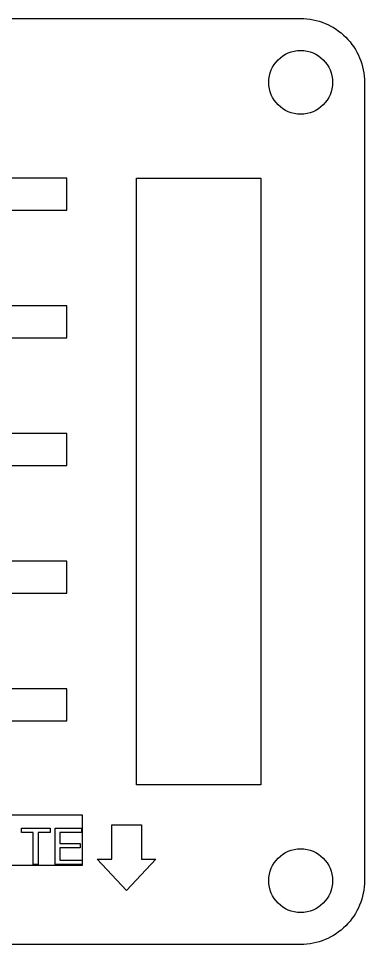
# Model space of a CAD drawing. Header units: millimetres. Extents: x -270 to -4, y 9 to 185.
# Drawn here: x -93.6 to -72, y 8.7 to 66.8 of the extents above; entities that cross this region are included whole.
import ezdxf

# ---------------------------------------------------------------- set-up
doc = ezdxf.new("R2010")
doc.units = ezdxf.units.MM
doc.layers.get('0').update_dxf_attribs({"linetype": 'CONTINUOUS'})

msp = doc.modelspace()

# ---------------------------------------------------------------- linework, layer by layer
for p, q in [((-93.457, 15.765), (-93.457, 16.033)), ((-93.457, 16.033), (-91.655, 16.033)), ((-92.708, 15.765), (-93.457, 15.765)), ((-92.708, 13.76), (-92.708, 15.765)), ((-91.655, 15.765), (-92.407, 15.765)), ((-92.407, 15.765), (-92.407, 13.76)), ((-91.655, 16.033), (-91.655, 15.765)), ((-91.341, 13.76), (-91.341, 16.033)), ((-91.341, 16.033), (-89.697, 16.033)), ((-89.697, 15.765), (-91.04, 15.765)), ((-91.04, 15.765), (-91.04, 15.069)), ((-89.697, 16.033), (-89.697, 15.765)), ((-91.04, 15.069), (-89.782, 15.069)), ((-89.782, 14.802), (-91.04, 14.802)), ((-91.04, 14.802), (-91.04, 14.029)), ((-89.782, 15.069), (-89.782, 14.802)), ((-91.04, 14.029), (-89.644, 14.029)), ((-89.644, 14.029), (-89.644, 13.76)), ((-92.407, 13.76), (-92.708, 13.76)), ((-89.644, 13.76), (-91.341, 13.76))]:
    msp.add_line(p, q)
msp.add_lwpolyline([(-71.95, 62.766), (-71.95, 12.746, -0.414214), (-75.95, 8.746), (-131.9, 8.746, -0.414214), (-135.9, 12.746), (-135.9, 62.766, -0.414214), (-131.9, 66.766), (-75.95, 66.766, -0.414214)], format="xyb", close=True)
for points in [[(-90.6, 56.756), (-99.75, 56.756), (-99.75, 54.756), (-90.6, 54.756)], [(-86.25, 18.746), (-86.25, 56.766), (-78.45, 56.766), (-78.45, 18.746)], [(-90.6, 48.756), (-99.75, 48.756), (-99.75, 46.756), (-90.6, 46.756)], [(-90.6, 40.756), (-99.75, 40.756), (-99.75, 38.756), (-90.6, 38.756)], [(-90.6, 32.756), (-99.75, 32.756), (-99.75, 30.756), (-90.6, 30.756)], [(-90.6, 24.756), (-99.75, 24.756), (-99.75, 22.756), (-90.6, 22.756)], [(-89.654, 13.702), (-117.426, 13.702), (-117.426, 16.877), (-89.654, 16.877)], [(-87.792, 16.241), (-85.937, 16.241), (-85.937, 14.097), (-85.03, 14.097), (-86.865, 12.12), (-88.7, 14.097), (-87.792, 14.097)]]:
    msp.add_lwpolyline(points, close=True)
at = {"extrusion": (0, 0, -1)}
for centre, start, end in [((75.95, 62.766), 0, 180), ((75.95, 62.766), -180, 0), ((75.95, 12.746), 0, 180), ((75.95, 12.746), -180, 0)]:
    msp.add_arc(centre, 2, start, end, dxfattribs=at)

doc.saveas('drawing.dxf')
